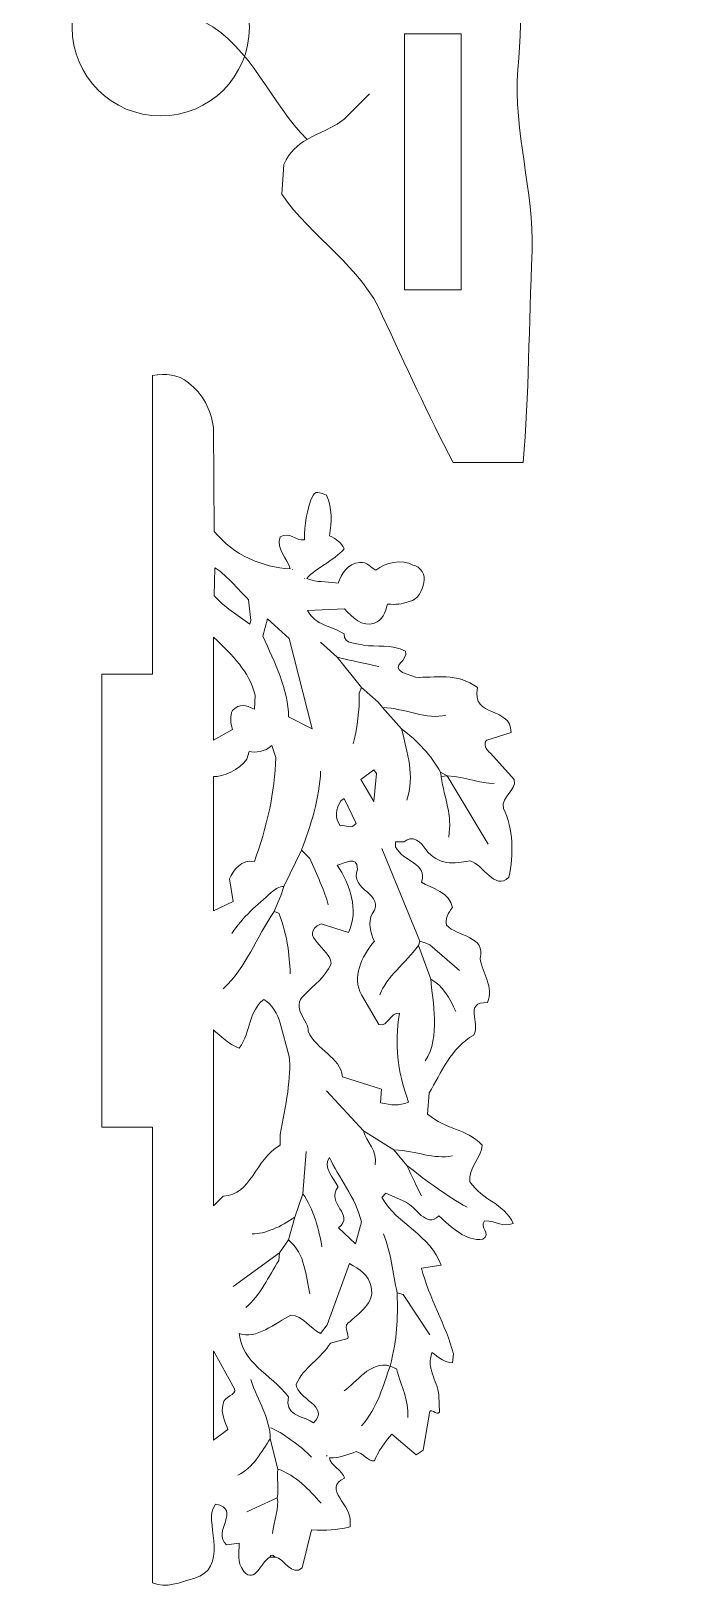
# Model space of a CAD drawing. Header units: centimetres. Extents: x -50 to 38, y -16.5 to 53.8.
# Drawn here: x 29.26 to 36.52, y -16.45 to 0.93 of the extents above; entities that cross this region are included whole.
import ezdxf
from ezdxf.lldxf.tags import DXFTag

# ---------------------------------------------------------------- set-up
doc = ezdxf.new("R2010")
doc.units = ezdxf.units.CM
doc.header["$MEASUREMENT"] = 0
doc.layers.add('layer 1', color=7, linetype='Continuous')
tags = doc.linetypes.add('New Line16', pattern=[0.2, 0.1, -0.1]).pattern_tags.tags
tags[6:7] = [DXFTag(74, 4), DXFTag(75, 0), DXFTag(340, '0'), DXFTag(46, 1.0), DXFTag(50, 0.0), DXFTag(44, 0.0), DXFTag(45, 0.0)]
tags[4:5] = [DXFTag(74, 4), DXFTag(75, 0), DXFTag(340, '0'), DXFTag(46, 1.0), DXFTag(50, 0.0), DXFTag(44, 0.0), DXFTag(45, 0.0)]
tags = doc.linetypes.add('New Line17', pattern=[0.2, 0.1, -0.1]).pattern_tags.tags
tags[6:7] = [DXFTag(74, 4), DXFTag(75, 0), DXFTag(340, '0'), DXFTag(46, 1.0), DXFTag(50, 0.0), DXFTag(44, 0.0), DXFTag(45, 0.0)]
tags[4:5] = [DXFTag(74, 4), DXFTag(75, 0), DXFTag(340, '0'), DXFTag(46, 1.0), DXFTag(50, 0.0), DXFTag(44, 0.0), DXFTag(45, 0.0)]

msp = doc.modelspace()

# ---------------------------------------------------------------- linework, layer by layer
at = {"layer": 'layer 1', "color": 7, "lineweight": 18}
for points, knots in [([(32.33326, -0.27629), (32.22923, -0.33612), (32.13616, -0.41504), (32.07542, -0.55428), (32.07542, -0.55428), (32.07542, -0.55428), (32.05072, -0.88592), (32.05072, -0.88592), (32.05072, -0.88592), (32.3788, -1.36919), (32.9503, -1.7008), (33.17608, -2.24761), (33.17608, -2.24761), (33.42655, -2.7803), (33.68408, -3.35533), (33.96278, -3.88097), (33.96278, -3.88097), (33.96278, -3.88097), (34.74242, -3.88097), (34.74242, -3.88097), (34.74242, -3.88097), (34.81297, -3.11901), (34.80239, -2.36403), (34.84472, -1.52089), (34.84472, -1.52089), (34.86236, -0.85767), (34.63658, -0.19444), (34.68244, 0.50406), (34.68244, 0.50406), (34.74947, 1.17783), (34.71419, 1.80933), (34.6895, 2.51838), (34.6895, 2.51838), (34.58719, 3.62963), (35.05286, 4.88199), (34.9188, 6.01445), (34.9188, 6.01445), (34.9188, 6.01445), (34.9435, 7.32678), (34.9435, 7.32678), (34.9435, 7.32678), (34.9823, 7.38322), (34.96467, 7.49611), (35.06344, 7.52081), (35.06344, 7.52081), (35.15869, 7.55961), (35.26453, 7.43614), (35.27511, 7.35144), (35.27511, 7.35144), (35.33508, 7.0163), (35.17633, 6.78699), (35.35272, 6.36017), (35.35272, 6.36017), (35.40917, 6.28256), (35.50442, 6.18378), (35.60672, 6.26139), (35.60672, 6.26139), (35.91011, 6.66708), (35.75489, 7.31972), (35.8078, 7.64781), (35.8078, 7.64781), (35.8078, 7.64781), (35.90305, 7.95472), (35.90305, 7.95472), (35.90305, 7.95472), (35.97714, 7.99353), (36.04064, 7.8877), (36.03711, 7.84183), (36.03711, 7.84183), (36.0618, 7.70422), (36.04769, 7.61253), (36.13942, 7.47142), (36.13942, 7.47142), (36.20997, 7.43614), (36.31228, 7.48906), (36.32639, 7.57372), (36.32639, 7.57372), (36.52394, 8.23338), (36.35814, 8.73083), (36.35108, 9.36583), (36.35108, 9.36583), (36.35108, 9.36583), (32.86211, 9.36583), (32.86211, 9.36583), (32.86211, 9.36583), (32.84447, 9.02364), (32.97147, 8.70963), (32.58342, 8.36747), (32.58342, 8.36747), (32.27297, 7.90533), (31.7438, 7.75364), (31.33811, 7.41145), (31.33811, 7.41145), (31.05589, 7.23153), (30.90772, 6.90697), (30.70311, 6.66708), (30.70311, 6.66708), (30.70311, 6.66708), (30.15278, 6.27547), (30.15278, 6.27547), (30.15278, 6.27547), (29.85292, 5.99324), (29.75767, 5.6017), (29.39078, 5.3865), (29.39078, 5.3865), (29.43664, 5.27005), (29.25672, 5.13603), (29.41547, 5.0231), (29.41547, 5.0231), (29.41547, 5.0231), (29.87408, 4.6245), (29.87408, 4.6245), (29.87408, 4.6245), (30.19158, 4.35992), (30.57258, 4.14472), (30.87244, 3.8625), (30.87244, 3.8625), (31.01355, 3.78838), (31.11233, 3.65436), (31.17583, 3.51678), (31.17583, 3.51678), (30.97475, 3.27685), (30.6643, 3.28042), (30.4738, 3.02642), (30.4738, 3.02642), (30.4738, 3.02642), (30.00108, 2.43375), (30.00108, 2.43375), (30.00108, 2.43375), (29.9658, 2.1727), (30.31858, 2.11625), (30.42442, 1.91866), (30.42442, 1.91866), (30.69253, 1.60825), (30.80542, 1.25547), (31.18642, 1.03672), (31.18642, 1.03672), (31.71911, 0.75806), (31.92757, 0.11882), (32.33326, -0.27629)], [0, 0, 0, 0, 0.02777778, 0.02777778, 0.02777778, 0.02777778, 0.05555556, 0.05555556, 0.05555556, 0.05555556, 0.08333333, 0.08333333, 0.08333333, 0.08333333, 0.11111111, 0.11111111, 0.11111111, 0.11111111, 0.13888889, 0.13888889, 0.13888889, 0.13888889, 0.16666667, 0.16666667, 0.16666667, 0.16666667, 0.19444444, 0.19444444, 0.19444444, 0.19444444, 0.22222222, 0.22222222, 0.22222222, 0.22222222, 0.25, 0.25, 0.25, 0.25, 0.27777778, 0.27777778, 0.27777778, 0.27777778, 0.30555556, 0.30555556, 0.30555556, 0.30555556, 0.33333333, 0.33333333, 0.33333333, 0.33333333, 0.36111111, 0.36111111, 0.36111111, 0.36111111, 0.38888889, 0.38888889, 0.38888889, 0.38888889, 0.41666667, 0.41666667, 0.41666667, 0.41666667, 0.44444444, 0.44444444, 0.44444444, 0.44444444, 0.47222222, 0.47222222, 0.47222222, 0.47222222, 0.5, 0.5, 0.5, 0.5, 0.52777778, 0.52777778, 0.52777778, 0.52777778, 0.55555556, 0.55555556, 0.55555556, 0.55555556, 0.58333333, 0.58333333, 0.58333333, 0.58333333, 0.61111111, 0.61111111, 0.61111111, 0.61111111, 0.63888889, 0.63888889, 0.63888889, 0.63888889, 0.66666667, 0.66666667, 0.66666667, 0.66666667, 0.69444444, 0.69444444, 0.69444444, 0.69444444, 0.72222222, 0.72222222, 0.72222222, 0.72222222, 0.75, 0.75, 0.75, 0.75, 0.77777778, 0.77777778, 0.77777778, 0.77777778, 0.80555556, 0.80555556, 0.80555556, 0.80555556, 0.83333333, 0.83333333, 0.83333333, 0.83333333, 0.86111111, 0.86111111, 0.86111111, 0.86111111, 0.88888889, 0.88888889, 0.88888889, 0.88888889, 0.91666667, 0.91666667, 0.91666667, 0.91666667, 0.94444444, 0.94444444, 0.94444444, 0.94444444, 1, 1, 1, 1]), ([(34.52353, -7.74233), (34.63289, -7.97164), (34.63994, -8.25386), (34.5835, -8.51139), (34.5835, -8.51139), (34.42475, -8.66308), (34.30128, -8.37028), (34.14958, -8.32794), (34.14958, -8.32794), (33.97319, -8.35969), (33.79681, -8.38439), (33.65922, -8.20094), (33.65922, -8.20094), (33.60631, -8.11981), (33.50753, -8.02808), (33.41581, -8.11628), (33.41581, -8.11628), (33.41581, -8.11628), (33.32056, -8.11628), (33.32056, -8.11628), (33.32056, -8.11628), (33.32056, -8.11628), (33.32056, -8.17272), (33.32056, -8.17272), (33.32056, -8.17272), (33.40169, -8.33853), (33.68039, -8.34911), (33.60983, -8.56431), (33.60983, -8.56431), (33.72272, -8.63486), (33.93086, -8.68072), (33.95556, -8.85006), (33.95556, -8.85006), (33.90264, -8.9065), (33.87089, -8.98411), (33.88853, -9.04408), (33.88853, -9.04408), (34.00847, -9.17814), (34.33656, -9.16403), (34.26247, -9.41803), (34.26247, -9.41803), (34.29069, -9.58383), (34.41769, -9.73553), (34.34714, -9.90839), (34.34714, -9.90839), (34.07197, -9.90486), (34.27306, -10.13417), (34.19192, -10.27175), (34.19192, -10.27175), (33.93439, -10.41639), (33.83208, -10.69156), (33.6945, -10.91733), (33.6945, -10.91733), (33.6945, -10.91733), (33.67686, -11.15369), (33.67686, -11.15369), (33.67686, -11.15369), (33.885, -11.33361), (34.10019, -11.30892), (34.28717, -11.49942), (34.28717, -11.49942), (34.28011, -11.64053), (34.13194, -11.74636), (34.14958, -11.90864), (34.14958, -11.90864), (34.29422, -12.12383), (34.53058, -12.14853), (34.63289, -12.37431), (34.63289, -12.37431), (34.50589, -12.42017), (34.4565, -12.34608), (34.31186, -12.34608), (34.31186, -12.34608), (34.25542, -12.42017), (34.38947, -12.48367), (34.29422, -12.55069), (34.29422, -12.55069), (34.10372, -12.57892), (33.94144, -12.41311), (33.80386, -12.28964), (33.80386, -12.28964), (33.65569, -12.43075), (33.55339, -12.18733), (33.42992, -12.13442), (33.42992, -12.13442), (33.42992, -12.13442), (33.21119, -12.03564), (33.21119, -12.03564), (33.21119, -12.03564), (33.21119, -12.03564), (33.16886, -12.08503), (33.16886, -12.08503), (33.16886, -12.08503), (33.33819, -12.38842), (33.71567, -12.50483), (33.82856, -12.83997), (33.82856, -12.83997), (33.82856, -12.83997), (33.60983, -12.87172), (33.60983, -12.87172), (33.60983, -12.87172), (33.69097, -13.20686), (33.885, -13.51378), (33.96614, -13.82775), (33.96614, -13.82775), (33.96614, -13.82775), (33.95556, -13.93006), (33.95556, -13.93006), (33.95556, -13.93006), (33.87442, -13.92653), (33.79681, -13.87008), (33.72625, -13.81364), (33.72625, -13.81364), (33.65922, -14.00414), (33.78269, -14.1135), (33.80386, -14.29342), (33.80386, -14.29342), (33.80386, -14.29342), (33.81092, -14.48039), (33.81092, -14.48039), (33.81092, -14.48039), (33.77564, -14.53683), (33.70156, -14.39219), (33.6945, -14.51567), (33.6945, -14.51567), (33.6945, -14.51567), (33.62747, -14.90372), (33.62747, -14.90372), (33.62747, -14.90372), (33.62747, -14.90372), (33.54986, -14.95664), (33.54986, -14.95664), (33.54986, -14.95664), (33.54986, -14.95664), (33.27822, -14.72733), (33.27822, -14.72733), (33.27822, -14.72733), (33.20061, -14.812), (33.123, -14.92489), (33.08419, -15.02367), (33.08419, -15.02367), (33.00658, -15.03425), (32.95719, -14.93194), (32.87958, -14.92136), (32.87958, -14.92136), (32.79139, -14.94958), (32.69614, -14.99544), (32.58325, -14.98839), (32.58325, -14.98839), (32.59383, -15.07658), (32.72789, -15.1295), (32.75258, -15.21769), (32.75258, -15.21769), (32.49506, -15.32353), (32.84431, -15.53872), (32.81256, -15.701), (32.81256, -15.701), (32.81256, -15.701), (32.81256, -15.76097), (32.81256, -15.76097), (32.81256, -15.76097), (32.63617, -15.79978), (32.56914, -15.80331), (32.38217, -15.79272), (32.38217, -15.79272), (32.38217, -15.79272), (32.27986, -16.21606), (32.27986, -16.21606), (32.27986, -16.21606), (32.15992, -16.32542), (32.08231, -16.10669), (31.97647, -16.09964), (31.97647, -16.09964), (31.97647, -16.09964), (31.9165, -16.09964), (31.9165, -16.09964), (31.9165, -16.09964), (31.81772, -16.15256), (31.75775, -16.3995), (31.62722, -16.25839), (31.62722, -16.25839), (31.54256, -16.13844), (31.57783, -16.06436), (31.57783, -15.94442), (31.57783, -15.94442), (31.57783, -15.94442), (31.43319, -15.96206), (31.43319, -15.96206), (31.43319, -15.96206), (31.26739, -15.81036), (31.60958, -15.56694), (31.31325, -15.50697), (31.31325, -15.50697), (31.31325, -15.50697), (31.2815, -15.56342), (31.2815, -15.56342), (31.2815, -15.56342), (31.21094, -15.73981), (31.46142, -16.22664), (31.06983, -16.336), (31.06983, -16.336), (30.92167, -16.37833), (30.76292, -16.45242), (30.61122, -16.38539), (30.61122, -16.38539), (30.61122, -16.38539), (30.61122, -11.29833), (30.61122, -11.29833), (30.61122, -11.29833), (30.61122, -11.29833), (30.04325, -11.29833), (30.04325, -11.29833), (30.04325, -11.29833), (30.04325, -11.29833), (30.04325, -6.24303), (30.04325, -6.24303), (30.04325, -6.24303), (30.04325, -6.24303), (30.61122, -6.24303), (30.61122, -6.24303), (30.61122, -6.24303), (30.61122, -6.24303), (30.61122, -2.90928), (30.61122, -2.90928), (30.61122, -2.90928), (30.75233, -2.88811), (30.89697, -2.89164), (31.00986, -2.99394), (31.00986, -2.99394), (31.17214, -3.11389), (31.26386, -3.29028), (31.28856, -3.49136), (31.28856, -3.49136), (31.28856, -3.49136), (31.29914, -4.652), (31.29914, -4.652), (31.29914, -4.652), (31.51786, -4.92011), (31.83183, -5.05064), (32.14581, -5.06828), (32.14581, -5.06828), (32.11053, -4.94833), (31.98706, -4.85308), (32.03292, -4.71197), (32.03292, -4.71197), (32.13522, -4.64847), (32.20225, -4.75783), (32.30456, -4.74372), (32.30456, -4.74372), (32.30808, -4.57792), (32.32219, -4.41564), (32.39981, -4.24631), (32.39981, -4.24631), (32.44214, -4.18281), (32.49858, -4.23572), (32.5515, -4.24631), (32.5515, -4.24631), (32.61147, -4.40153), (32.61147, -4.53558), (32.58325, -4.70139), (32.58325, -4.70139), (32.65381, -4.72961), (32.72083, -4.779), (32.74553, -4.84603), (32.74553, -4.84603), (32.63264, -4.98008), (32.43508, -5.05417), (32.32925, -5.17764), (32.32925, -5.17764), (32.46331, -5.22703), (32.51622, -5.20233), (32.6785, -5.22703), (32.6785, -5.22703), (32.71731, -5.13178), (32.78081, -5.00478), (32.92192, -4.99772), (32.92192, -4.99772), (33.00306, -4.98361), (33.04539, -5.06122), (33.10183, -5.08239), (33.10183, -5.08239), (33.20414, -5.00125), (33.39464, -4.95539), (33.51458, -5.02594), (33.51458, -5.02594), (33.59572, -5.03653), (33.66275, -5.14589), (33.63453, -5.21997), (33.63453, -5.21997), (33.62042, -5.30464), (33.57456, -5.41753), (33.47225, -5.43164), (33.47225, -5.43164), (33.38053, -5.46692), (33.33467, -5.46692), (33.22883, -5.46339), (33.22883, -5.46339), (33.20767, -5.55511), (33.17592, -5.64683), (33.08419, -5.67506), (33.08419, -5.67506), (32.95014, -5.72444), (32.83372, -5.6045), (32.75258, -5.51631), (32.75258, -5.51631), (32.75258, -5.51631), (32.33983, -5.53394), (32.33983, -5.53394), (32.33983, -5.53394), (32.4245, -5.70328), (32.60442, -5.69975), (32.74553, -5.795), (32.74553, -5.795), (32.73847, -5.922), (32.90781, -5.89378), (32.96425, -5.922), (32.96425, -5.922), (33.10889, -5.94317), (33.27117, -5.90436), (33.42992, -5.98903), (33.42992, -5.98903), (33.46872, -6.09486), (33.25706, -6.14778), (33.39817, -6.22539), (33.39817, -6.22539), (33.39817, -6.22539), (33.54281, -6.27831), (33.54281, -6.27831), (33.54281, -6.27831), (33.75094, -6.28889), (34.012, -6.22186), (34.23425, -6.39472), (34.23425, -6.39472), (34.16369, -6.74397), (34.60819, -6.59228), (34.60819, -6.89567), (34.60819, -6.89567), (34.60819, -6.89567), (34.33656, -6.98033), (34.33656, -6.98033), (34.33656, -6.98033), (34.29422, -7.01914), (34.3295, -7.08969), (34.37889, -7.12497), (34.37889, -7.12497), (34.37889, -7.12497), (34.64347, -7.42131), (34.64347, -7.42131), (34.64347, -7.42131), (34.67169, -7.55183), (34.49531, -7.59769), (34.52353, -7.74233)], [0, 0, 0, 0, 0.01123596, 0.01123596, 0.01123596, 0.01123596, 0.02247191, 0.02247191, 0.02247191, 0.02247191, 0.03370787, 0.03370787, 0.03370787, 0.03370787, 0.04494382, 0.04494382, 0.04494382, 0.04494382, 0.05617978, 0.05617978, 0.05617978, 0.05617978, 0.06741573, 0.06741573, 0.06741573, 0.06741573, 0.07865169, 0.07865169, 0.07865169, 0.07865169, 0.08988764, 0.08988764, 0.08988764, 0.08988764, 0.1011236, 0.1011236, 0.1011236, 0.1011236, 0.11235955, 0.11235955, 0.11235955, 0.11235955, 0.12359551, 0.12359551, 0.12359551, 0.12359551, 0.13483146, 0.13483146, 0.13483146, 0.13483146, 0.14606742, 0.14606742, 0.14606742, 0.14606742, 0.15730337, 0.15730337, 0.15730337, 0.15730337, 0.16853933, 0.16853933, 0.16853933, 0.16853933, 0.17977528, 0.17977528, 0.17977528, 0.17977528, 0.19101124, 0.19101124, 0.19101124, 0.19101124, 0.20224719, 0.20224719, 0.20224719, 0.20224719, 0.21348315, 0.21348315, 0.21348315, 0.21348315, 0.2247191, 0.2247191, 0.2247191, 0.2247191, 0.23595506, 0.23595506, 0.23595506, 0.23595506, 0.24719101, 0.24719101, 0.24719101, 0.24719101, 0.25842697, 0.25842697, 0.25842697, 0.25842697, 0.26966292, 0.26966292, 0.26966292, 0.26966292, 0.28089888, 0.28089888, 0.28089888, 0.28089888, 0.29213483, 0.29213483, 0.29213483, 0.29213483, 0.30337079, 0.30337079, 0.30337079, 0.30337079, 0.31460674, 0.31460674, 0.31460674, 0.31460674, 0.3258427, 0.3258427, 0.3258427, 0.3258427, 0.33707865, 0.33707865, 0.33707865, 0.33707865, 0.34831461, 0.34831461, 0.34831461, 0.34831461, 0.35955056, 0.35955056, 0.35955056, 0.35955056, 0.37078652, 0.37078652, 0.37078652, 0.37078652, 0.38202247, 0.38202247, 0.38202247, 0.38202247, 0.39325843, 0.39325843, 0.39325843, 0.39325843, 0.40449438, 0.40449438, 0.40449438, 0.40449438, 0.41573034, 0.41573034, 0.41573034, 0.41573034, 0.42696629, 0.42696629, 0.42696629, 0.42696629, 0.43820225, 0.43820225, 0.43820225, 0.43820225, 0.4494382, 0.4494382, 0.4494382, 0.4494382, 0.46067416, 0.46067416, 0.46067416, 0.46067416, 0.47191011, 0.47191011, 0.47191011, 0.47191011, 0.48314607, 0.48314607, 0.48314607, 0.48314607, 0.49438202, 0.49438202, 0.49438202, 0.49438202, 0.50561798, 0.50561798, 0.50561798, 0.50561798, 0.51685393, 0.51685393, 0.51685393, 0.51685393, 0.52808989, 0.52808989, 0.52808989, 0.52808989, 0.53932584, 0.53932584, 0.53932584, 0.53932584, 0.5505618, 0.5505618, 0.5505618, 0.5505618, 0.56179775, 0.56179775, 0.56179775, 0.56179775, 0.57303371, 0.57303371, 0.57303371, 0.57303371, 0.58426966, 0.58426966, 0.58426966, 0.58426966, 0.59550562, 0.59550562, 0.59550562, 0.59550562, 0.60674157, 0.60674157, 0.60674157, 0.60674157, 0.61797753, 0.61797753, 0.61797753, 0.61797753, 0.62921348, 0.62921348, 0.62921348, 0.62921348, 0.64044944, 0.64044944, 0.64044944, 0.64044944, 0.65168539, 0.65168539, 0.65168539, 0.65168539, 0.66292135, 0.66292135, 0.66292135, 0.66292135, 0.6741573, 0.6741573, 0.6741573, 0.6741573, 0.68539326, 0.68539326, 0.68539326, 0.68539326, 0.69662921, 0.69662921, 0.69662921, 0.69662921, 0.70786517, 0.70786517, 0.70786517, 0.70786517, 0.71910112, 0.71910112, 0.71910112, 0.71910112, 0.73033708, 0.73033708, 0.73033708, 0.73033708, 0.74157303, 0.74157303, 0.74157303, 0.74157303, 0.75280899, 0.75280899, 0.75280899, 0.75280899, 0.76404494, 0.76404494, 0.76404494, 0.76404494, 0.7752809, 0.7752809, 0.7752809, 0.7752809, 0.78651685, 0.78651685, 0.78651685, 0.78651685, 0.79775281, 0.79775281, 0.79775281, 0.79775281, 0.80898876, 0.80898876, 0.80898876, 0.80898876, 0.82022472, 0.82022472, 0.82022472, 0.82022472, 0.83146067, 0.83146067, 0.83146067, 0.83146067, 0.84269663, 0.84269663, 0.84269663, 0.84269663, 0.85393258, 0.85393258, 0.85393258, 0.85393258, 0.86516854, 0.86516854, 0.86516854, 0.86516854, 0.87640449, 0.87640449, 0.87640449, 0.87640449, 0.88764045, 0.88764045, 0.88764045, 0.88764045, 0.8988764, 0.8988764, 0.8988764, 0.8988764, 0.91011236, 0.91011236, 0.91011236, 0.91011236, 0.92134831, 0.92134831, 0.92134831, 0.92134831, 0.93258427, 0.93258427, 0.93258427, 0.93258427, 0.94382022, 0.94382022, 0.94382022, 0.94382022, 0.95505618, 0.95505618, 0.95505618, 0.95505618, 0.96629213, 0.96629213, 0.96629213, 0.96629213, 0.97752809, 0.97752809, 0.97752809, 0.97752809, 1, 1, 1, 1]), ([(31.69425, -5.68564), (31.56019, -5.59039), (31.4085, -5.49161), (31.29914, -5.37167), (31.29914, -5.37167), (31.29914, -5.37167), (31.30619, -5.05769), (31.30619, -5.05769), (31.30619, -5.05769), (31.39792, -5.10708), (31.58136, -5.30817), (31.68014, -5.414), (31.68014, -5.414), (31.68014, -5.414), (31.70483, -5.64331), (31.70483, -5.64331), (31.70483, -5.64331), (31.70483, -5.64331), (31.69425, -5.68564), (31.69425, -5.68564)], [0, 0, 0, 0, 0.16666667, 0.16666667, 0.16666667, 0.16666667, 0.33333333, 0.33333333, 0.33333333, 0.33333333, 0.5, 0.5, 0.5, 0.5, 0.66666667, 0.66666667, 0.66666667, 0.66666667, 1, 1, 1, 1]), ([(32.12817, -6.71928), (32.12464, -6.42294), (31.97648, -6.1125), (31.83889, -5.81969), (31.83889, -5.81969), (31.83889, -5.81969), (31.89181, -5.62567), (31.89181, -5.62567), (31.89181, -5.62567), (31.89181, -5.62567), (32.13523, -5.84439), (32.13523, -5.84439), (32.13523, -5.84439), (32.13523, -5.84439), (32.38923, -6.85333), (32.38923, -6.85333), (32.38923, -6.85333), (32.38923, -6.85333), (32.12817, -6.71928), (32.12817, -6.71928)], [0, 0, 0, 0, 0.16666667, 0.16666667, 0.16666667, 0.16666667, 0.33333333, 0.33333333, 0.33333333, 0.33333333, 0.5, 0.5, 0.5, 0.5, 0.66666667, 0.66666667, 0.66666667, 0.66666667, 1, 1, 1, 1]), ([(31.74717, -6.63461), (31.64486, -6.58875), (31.59194, -6.56758), (31.50022, -6.64872), (31.50022, -6.64872), (31.472, -6.71222), (31.47906, -6.78983), (31.50022, -6.86039), (31.50022, -6.86039), (31.50022, -6.86039), (31.28856, -6.98033), (31.28856, -6.98033), (31.28856, -6.98033), (31.28856, -6.98033), (31.28856, -5.83027), (31.28856, -5.83027), (31.28856, -5.83027), (31.50728, -6.03489), (31.68719, -6.2148), (31.75422, -6.47939), (31.75422, -6.47939), (31.75422, -6.47939), (31.74717, -6.63461), (31.74717, -6.63461)], [0, 0, 0, 0, 0.14285714, 0.14285714, 0.14285714, 0.14285714, 0.28571429, 0.28571429, 0.28571429, 0.28571429, 0.42857143, 0.42857143, 0.42857143, 0.42857143, 0.57142857, 0.57142857, 0.57142857, 0.57142857, 0.71428571, 0.71428571, 0.71428571, 0.71428571, 1, 1, 1, 1]), ([(31.94119, -7.0403), (31.94119, -7.0403), (31.98353, -7.17436), (31.98353, -7.17436), (31.98353, -7.17436), (31.98, -7.55183), (31.87769, -7.96811), (31.74717, -8.335), (31.74717, -8.335), (31.60606, -8.30677), (31.50728, -8.43377), (31.46847, -8.52902), (31.46847, -8.52902), (31.46847, -8.52902), (31.51081, -8.78302), (31.51081, -8.78302), (31.51081, -8.78302), (31.51081, -8.78302), (31.28856, -8.88533), (31.28856, -8.88533), (31.28856, -8.88533), (31.28856, -8.88533), (31.28856, -7.38602), (31.28856, -7.38602), (31.28856, -7.38602), (31.38733, -7.39308), (31.58489, -7.31194), (31.6625, -7.192), (31.6625, -7.192), (31.6625, -7.192), (31.68719, -7.10733), (31.68719, -7.10733), (31.68719, -7.10733), (31.74717, -7.12497), (31.87064, -7.11086), (31.94119, -7.0403), (31.94119, -7.0403), (31.94119, -7.0403), (31.94119, -7.0403), (31.94119, -7.0403)], [0, 0, 0, 0, 0.09090909, 0.09090909, 0.09090909, 0.09090909, 0.18181818, 0.18181818, 0.18181818, 0.18181818, 0.27272727, 0.27272727, 0.27272727, 0.27272727, 0.36363636, 0.36363636, 0.36363636, 0.36363636, 0.45454545, 0.45454545, 0.45454545, 0.45454545, 0.54545455, 0.54545455, 0.54545455, 0.54545455, 0.63636364, 0.63636364, 0.63636364, 0.63636364, 0.72727273, 0.72727273, 0.72727273, 0.72727273, 0.81818182, 0.81818182, 0.81818182, 0.81818182, 1, 1, 1, 1]), ([(32.9325, -7.42131), (32.9325, -7.42131), (33.07714, -7.31194), (33.07714, -7.31194), (33.07714, -7.31194), (33.07714, -7.31194), (33.10889, -7.35428), (33.10889, -7.35428), (33.10889, -7.35428), (33.10889, -7.35428), (33.07714, -7.66472), (33.07714, -7.66472), (33.07714, -7.66472), (33.07714, -7.66472), (32.9325, -7.42131), (32.9325, -7.42131)], [0, 0, 0, 0, 0.2, 0.2, 0.2, 0.2, 0.4, 0.4, 0.4, 0.4, 0.6, 0.6, 0.6, 0.6, 1, 1, 1, 1]), ([(32.7032, -7.93636), (32.6397, -7.85522), (32.65381, -7.74233), (32.71025, -7.65767), (32.71025, -7.65767), (32.71025, -7.65767), (32.74553, -7.63297), (32.74553, -7.63297), (32.74553, -7.63297), (32.74553, -7.63297), (32.87959, -7.91167), (32.87959, -7.91167), (32.87959, -7.91167), (32.81609, -7.98575), (32.77023, -7.91872), (32.7032, -7.93636)], [0, 0, 0, 0, 0.2, 0.2, 0.2, 0.2, 0.4, 0.4, 0.4, 0.4, 0.6, 0.6, 0.6, 0.6, 1, 1, 1, 1]), ([(33.15123, -11.02669), (33.15123, -11.02669), (33.16181, -10.875), (33.16181, -10.875), (33.16181, -10.875), (33.16181, -10.875), (32.72789, -10.73741), (32.72789, -10.73741), (32.72789, -10.73741), (32.70673, -10.51164), (32.43509, -10.44461), (32.34689, -10.22941), (32.34689, -10.22941), (32.35748, -10.11652), (32.14228, -9.9613), (32.30456, -9.82372), (32.30456, -9.82372), (32.41392, -9.70377), (32.53034, -9.63675), (32.60089, -9.478), (32.60089, -9.478), (32.60442, -9.30514), (32.21637, -9.1605), (32.49153, -9.02997), (32.49153, -9.02997), (32.49153, -9.02997), (32.79492, -9.12875), (32.79492, -9.12875), (32.79492, -9.12875), (32.91487, -8.87475), (32.81256, -8.58547), (32.66792, -8.37733), (32.66792, -8.37733), (32.742, -8.36322), (32.8937, -8.25386), (32.89723, -8.41966), (32.89723, -8.41966), (32.79139, -8.65602), (33.22884, -8.69836), (33.0595, -8.91708), (33.0595, -8.91708), (33.01012, -9.01233), (33.03834, -9.1358), (33.0842, -9.224), (33.0842, -9.224), (32.93603, -9.40391), (32.83373, -9.62616), (32.93956, -9.82372), (32.93956, -9.82372), (32.93956, -9.82372), (33.13359, -10.15533), (33.13359, -10.15533), (33.13359, -10.15533), (33.23942, -10.18708), (33.25706, -10.01422), (33.36289, -10.02833), (33.36289, -10.02833), (33.30998, -10.39875), (33.33467, -10.64216), (33.4652, -11.01964), (33.4652, -11.01964), (33.34878, -11.0655), (33.28175, -11.05491), (33.15123, -11.02669)], [0, 0, 0, 0, 0.05882353, 0.05882353, 0.05882353, 0.05882353, 0.11764706, 0.11764706, 0.11764706, 0.11764706, 0.17647059, 0.17647059, 0.17647059, 0.17647059, 0.23529412, 0.23529412, 0.23529412, 0.23529412, 0.29411765, 0.29411765, 0.29411765, 0.29411765, 0.35294118, 0.35294118, 0.35294118, 0.35294118, 0.41176471, 0.41176471, 0.41176471, 0.41176471, 0.47058824, 0.47058824, 0.47058824, 0.47058824, 0.52941176, 0.52941176, 0.52941176, 0.52941176, 0.58823529, 0.58823529, 0.58823529, 0.58823529, 0.64705882, 0.64705882, 0.64705882, 0.64705882, 0.70588235, 0.70588235, 0.70588235, 0.70588235, 0.76470588, 0.76470588, 0.76470588, 0.76470588, 0.82352941, 0.82352941, 0.82352941, 0.82352941, 0.88235294, 0.88235294, 0.88235294, 0.88235294, 1, 1, 1, 1]), ([(31.28856, -12.17637), (31.28856, -12.17637), (31.28856, -10.21532), (31.28856, -10.21532), (31.28856, -10.21532), (31.35911, -10.27176), (31.46847, -10.38465), (31.57783, -10.4164), (31.57783, -10.4164), (31.71189, -10.2259), (31.67661, -10.01071), (31.84947, -9.87665), (31.84947, -9.87665), (31.94472, -9.91898), (32.00469, -10.04598), (32.03292, -10.13771), (32.03292, -10.13771), (32.03292, -10.13771), (32.13522, -10.51165), (32.13522, -10.51165), (32.13522, -10.51165), (32.15992, -10.72684), (32.09642, -11.06904), (32.03292, -11.38301), (32.03292, -11.38301), (32.03292, -11.38301), (32.03292, -11.49943), (32.03292, -11.49943), (32.03292, -11.49943), (31.74717, -11.66876), (31.71711, -12.0529), (31.39608, -12.07054), (31.39608, -12.07054), (31.39608, -12.07054), (31.28856, -12.17637), (31.28856, -12.17637)], [0, 0, 0, 0, 0.1, 0.1, 0.1, 0.1, 0.2, 0.2, 0.2, 0.2, 0.3, 0.3, 0.3, 0.3, 0.4, 0.4, 0.4, 0.4, 0.5, 0.5, 0.5, 0.5, 0.6, 0.6, 0.6, 0.6, 0.7, 0.7, 0.7, 0.7, 0.8, 0.8, 0.8, 0.8, 1, 1, 1, 1]), ([(32.68556, -12.42369), (32.87606, -12.27553), (32.53739, -12.15558), (32.6785, -11.96508), (32.6785, -11.96508), (32.63264, -11.86983), (32.49859, -11.74283), (32.58325, -11.637), (32.58325, -11.637), (32.67498, -11.84867), (32.88312, -12.09208), (32.93956, -12.35667), (32.93956, -12.35667), (32.93956, -12.35667), (32.87253, -12.60008), (32.87253, -12.60008), (32.87253, -12.60008), (32.87253, -12.60008), (32.68556, -12.42369), (32.68556, -12.42369)], [0, 0, 0, 0, 0.16666667, 0.16666667, 0.16666667, 0.16666667, 0.33333333, 0.33333333, 0.33333333, 0.33333333, 0.5, 0.5, 0.5, 0.5, 0.66666667, 0.66666667, 0.66666667, 0.66666667, 1, 1, 1, 1]), ([(31.57783, -13.60197), (31.76128, -13.67605), (31.98353, -13.48555), (32.15286, -13.39736), (32.15286, -13.39736), (32.29044, -13.40441), (32.361, -13.54552), (32.48447, -13.60197), (32.48447, -13.60197), (32.48447, -13.60197), (32.55856, -13.50672), (32.55856, -13.50672), (32.55856, -13.50672), (32.55856, -13.50672), (32.8055, -12.82233), (32.8055, -12.82233), (32.8055, -12.82233), (32.92192, -12.88583), (33.02069, -12.9458), (33.04892, -13.08339), (33.04892, -13.08339), (33.08772, -13.2633), (32.91839, -13.37266), (32.78786, -13.48908), (32.78786, -13.48908), (32.73847, -13.54552), (32.80903, -13.61255), (32.78786, -13.65841), (32.78786, -13.65841), (32.78786, -13.65841), (32.59383, -13.71133), (32.59383, -13.71133), (32.59383, -13.71133), (32.49506, -13.87714), (32.29044, -13.9865), (32.21283, -14.16641), (32.21283, -14.16641), (32.21283, -14.33927), (32.60089, -14.40983), (32.40686, -14.60033), (32.40686, -14.60033), (32.31161, -14.52625), (32.13522, -14.53683), (32.11758, -14.37808), (32.11758, -14.37808), (32.11758, -14.37808), (32.12817, -14.31105), (32.12817, -14.31105), (32.12817, -14.31105), (31.92003, -14.04647), (31.60606, -13.93358), (31.57783, -13.60197), (31.57783, -13.60197), (31.57783, -13.60197), (31.57783, -13.60197), (31.57783, -13.60197)], [0, 0, 0, 0, 0.06666667, 0.06666667, 0.06666667, 0.06666667, 0.13333333, 0.13333333, 0.13333333, 0.13333333, 0.2, 0.2, 0.2, 0.2, 0.26666667, 0.26666667, 0.26666667, 0.26666667, 0.33333333, 0.33333333, 0.33333333, 0.33333333, 0.4, 0.4, 0.4, 0.4, 0.46666667, 0.46666667, 0.46666667, 0.46666667, 0.53333333, 0.53333333, 0.53333333, 0.53333333, 0.6, 0.6, 0.6, 0.6, 0.66666667, 0.66666667, 0.66666667, 0.66666667, 0.73333333, 0.73333333, 0.73333333, 0.73333333, 0.8, 0.8, 0.8, 0.8, 0.86666667, 0.86666667, 0.86666667, 0.86666667, 1, 1, 1, 1]), ([(31.28856, -13.796), (31.28856, -13.796), (31.52492, -14.21933), (31.52492, -14.21933), (31.52492, -14.21933), (31.54961, -14.29694), (31.40497, -14.29694), (31.39792, -14.38866), (31.39792, -14.38866), (31.36617, -14.4945), (31.41908, -14.58622), (31.45083, -14.67441), (31.45083, -14.67441), (31.45083, -14.67441), (31.28856, -14.79436), (31.28856, -14.79436), (31.28856, -14.79436), (31.28856, -14.79436), (31.28856, -13.796), (31.28856, -13.796)], [0, 0, 0, 0, 0.16666667, 0.16666667, 0.16666667, 0.16666667, 0.33333333, 0.33333333, 0.33333333, 0.33333333, 0.5, 0.5, 0.5, 0.5, 0.66666667, 0.66666667, 0.66666667, 0.66666667, 1, 1, 1, 1])]:
    msp.add_open_spline(points, degree=3, knots=knots, dxfattribs=at)
at = {"layer": 'layer 1', "linetype": 'New Line17', "lineweight": 18}
msp.add_open_spline([(29.7141, 0.97347), (29.7141, 1.519), (30.15634, 1.96125), (30.70188, 1.96125), (30.70188, 1.96125), (31.24741, 1.96125), (31.68966, 1.519), (31.68966, 0.97347), (31.68966, 0.97347), (31.68966, 0.42793), (31.24741, -0.01431), (30.70188, -0.01431), (30.70188, -0.01431), (30.15634, -0.01431), (29.7141, 0.42793), (29.7141, 0.97347)], degree=3, knots=[0, 0, 0, 0, 0.2, 0.2, 0.2, 0.2, 0.4, 0.4, 0.4, 0.4, 0.6, 0.6, 0.6, 0.6, 1, 1, 1, 1], dxfattribs=at)
at = {"layer": 'layer 1', "linetype": 'New Line16', "lineweight": 18}
msp.add_open_spline([(33.41827, -1.95459), (33.41827, -1.95459), (33.41827, 0.90291), (33.41827, 0.90291), (33.41827, 0.90291), (33.41827, 0.90291), (34.05327, 0.90291), (34.05327, 0.90291), (34.05327, 0.90291), (34.05327, 0.90291), (34.05327, -1.95459), (34.05327, -1.95459), (34.05327, -1.95459), (34.05327, -1.95459), (33.41827, -1.95459), (33.41827, -1.95459)], degree=3, knots=[0, 0, 0, 0, 0.2, 0.2, 0.2, 0.2, 0.4, 0.4, 0.4, 0.4, 0.6, 0.6, 0.6, 0.6, 1, 1, 1, 1], dxfattribs=at)
at = {"layer": 'layer 1', "lineweight": 18}
for points, knots in [([(32.33326, -0.27574), (32.47695, -0.19308), (32.64148, -0.14736), (32.77039, -0.02865), (32.77039, -0.02865), (32.77039, -0.02865), (33.03021, 0.23265), (33.03021, 0.23265)], [0, 0, 0, 0, 0.33333333, 0.33333333, 0.33333333, 0.33333333, 1, 1, 1, 1]), ([(32.93956, -6.39472), (32.93956, -6.39472), (32.66792, -6.05606), (32.66792, -6.05606), (32.66792, -6.05606), (32.66792, -6.05606), (32.48448, -5.88672), (32.48448, -5.88672)], [0, 0, 0, 0, 0.33333333, 0.33333333, 0.33333333, 0.33333333, 1, 1, 1, 1]), ([(33.38758, -6.85333), (33.38758, -6.85333), (33.17592, -6.61697), (33.17592, -6.61697), (33.17592, -6.61697), (33.17592, -6.61697), (33.12653, -6.557), (33.12653, -6.557), (33.12653, -6.557), (33.12653, -6.557), (32.93956, -6.39472), (32.93956, -6.39472), (32.93956, -6.39472), (32.93956, -6.39472), (32.91486, -6.45469), (32.91486, -6.45469), (32.91486, -6.45469), (32.91839, -6.65578), (32.89722, -6.81806), (32.84783, -7.02267)], [0, 0, 0, 0, 0.16666667, 0.16666667, 0.16666667, 0.16666667, 0.33333333, 0.33333333, 0.33333333, 0.33333333, 0.5, 0.5, 0.5, 0.5, 0.66666667, 0.66666667, 0.66666667, 0.66666667, 1, 1, 1, 1]), ([(33.12653, -6.557), (33.12653, -6.557), (33.17592, -6.61697), (33.17592, -6.61697), (33.17592, -6.61697), (33.42992, -6.62403), (33.67334, -6.75808), (33.88148, -6.70164)], [0, 0, 0, 0, 0.33333333, 0.33333333, 0.33333333, 0.33333333, 1, 1, 1, 1]), ([(33.82856, -7.38603), (33.82856, -7.38603), (33.8215, -7.33664), (33.8215, -7.33664), (33.8215, -7.33664), (33.72272, -7.15672), (33.56397, -6.98739), (33.38758, -6.85333), (33.38758, -6.85333), (33.45108, -7.1285), (33.53575, -7.37544), (33.44756, -7.65061)], [0, 0, 0, 0, 0.25, 0.25, 0.25, 0.25, 0.5, 0.5, 0.5, 0.5, 1, 1, 1, 1]), ([(33.8215, -7.33664), (33.8215, -7.33664), (33.89559, -7.37897), (33.89559, -7.37897), (33.89559, -7.37897), (34.11431, -7.38603), (34.26248, -7.47069), (34.42123, -7.46364)], [0, 0, 0, 0, 0.33333333, 0.33333333, 0.33333333, 0.33333333, 1, 1, 1, 1]), ([(33.89558, -7.37897), (33.89558, -7.37897), (33.82855, -7.38603), (33.82855, -7.38603), (33.82855, -7.38603), (33.86736, -7.64003), (33.95555, -7.80936), (33.91322, -8.06336)], [0, 0, 0, 0, 0.33333333, 0.33333333, 0.33333333, 0.33333333, 1, 1, 1, 1]), ([(32.56914, -8.81831), (32.53387, -8.66308), (32.43862, -8.48317), (32.36453, -8.29972), (32.36453, -8.29972), (32.36453, -8.29972), (32.27281, -8.208), (32.27281, -8.208), (32.27281, -8.208), (32.27281, -8.208), (32.07525, -8.61369), (32.07525, -8.61369), (32.07525, -8.61369), (32.05056, -8.70894), (32.0047, -8.79361), (31.96589, -8.89239), (31.96589, -8.89239), (31.96589, -8.89239), (32.01881, -8.91003), (32.01881, -8.91003), (32.01881, -8.91003), (32.12112, -9.17461), (32.1317, -9.36158), (32.14581, -9.58736)], [0, 0, 0, 0, 0.14285714, 0.14285714, 0.14285714, 0.14285714, 0.28571429, 0.28571429, 0.28571429, 0.28571429, 0.42857143, 0.42857143, 0.42857143, 0.42857143, 0.57142857, 0.57142857, 0.57142857, 0.57142857, 0.71428571, 0.71428571, 0.71428571, 0.71428571, 1, 1, 1, 1]), ([(32.07525, -8.61369), (32.01881, -8.61017), (31.97648, -8.64544), (31.93414, -8.68072), (31.93414, -8.68072), (31.77892, -8.81478), (31.61312, -8.95942), (31.49317, -9.13933)], [0, 0, 0, 0, 0.33333333, 0.33333333, 0.33333333, 0.33333333, 1, 1, 1, 1]), ([(33.5922, -9.224), (33.5922, -9.224), (33.57456, -9.27339), (33.57456, -9.27339), (33.57456, -9.27339), (33.57456, -9.27339), (33.71214, -9.64733), (33.71214, -9.64733), (33.71214, -9.64733), (33.83914, -9.71436), (33.93439, -9.86606), (33.99084, -10.01069)], [0, 0, 0, 0, 0.25, 0.25, 0.25, 0.25, 0.5, 0.5, 0.5, 0.5, 1, 1, 1, 1]), ([(33.5922, -9.224), (33.63806, -9.23811), (33.66981, -9.24869), (33.70156, -9.26633), (33.70156, -9.26633), (33.70156, -9.26633), (34.03317, -9.55208), (34.03317, -9.55208)], [0, 0, 0, 0, 0.33333333, 0.33333333, 0.33333333, 0.33333333, 1, 1, 1, 1]), ([(33.44756, -11.72872), (33.44756, -11.72872), (33.30292, -11.55233), (33.30292, -11.55233), (33.30292, -11.55233), (33.30292, -11.55233), (32.96425, -11.34067), (32.96425, -11.34067), (32.96425, -11.34067), (32.98894, -11.46767), (33.12653, -11.56292), (33.09125, -11.72167)], [0, 0, 0, 0, 0.25, 0.25, 0.25, 0.25, 0.5, 0.5, 0.5, 0.5, 1, 1, 1, 1]), ([(32.28692, -12.04269), (32.28692, -12.04269), (32.1952, -12.30375), (32.1952, -12.30375), (32.1952, -12.30375), (32.1952, -12.30375), (32.12817, -12.55775), (32.12817, -12.55775), (32.12817, -12.55775), (32.31867, -12.72003), (32.31514, -12.95992), (32.36453, -13.161)], [0, 0, 0, 0, 0.25, 0.25, 0.25, 0.25, 0.5, 0.5, 0.5, 0.5, 1, 1, 1, 1]), ([(32.12817, -12.55775), (32.12817, -12.55775), (32.02587, -12.70239), (32.02587, -12.70239), (32.02587, -12.70239), (32.02587, -12.70239), (32.01881, -12.78706), (32.01881, -12.78706), (32.01881, -12.78706), (31.90592, -12.96697), (31.80714, -13.18217), (31.65192, -13.31269)], [0, 0, 0, 0, 0.25, 0.25, 0.25, 0.25, 0.5, 0.5, 0.5, 0.5, 1, 1, 1, 1]), ([(33.3382, -13.15042), (33.34525, -13.46086), (33.34173, -13.64078), (33.26059, -13.96533), (33.26059, -13.96533), (33.26059, -13.96533), (33.33114, -13.99708), (33.33114, -13.99708), (33.33114, -13.99708), (33.38406, -14.20522), (33.46873, -14.33575), (33.45814, -14.54036)], [0, 0, 0, 0, 0.25, 0.25, 0.25, 0.25, 0.5, 0.5, 0.5, 0.5, 1, 1, 1, 1]), ([(33.3382, -13.15042), (33.3382, -13.15042), (33.40523, -13.16806), (33.40523, -13.16806), (33.40523, -13.16806), (33.40523, -13.16806), (33.70156, -13.61608), (33.70156, -13.61608)], [0, 0, 0, 0, 0.33333333, 0.33333333, 0.33333333, 0.33333333, 1, 1, 1, 1]), ([(32.00822, -15.11539), (32.00822, -15.11539), (31.92355, -14.77672), (31.92355, -14.77672), (31.92355, -14.77672), (31.82477, -14.91431), (31.73658, -15.10833), (31.56019, -15.18242)], [0, 0, 0, 0, 0.33333333, 0.33333333, 0.33333333, 0.33333333, 1, 1, 1, 1]), ([(32.00822, -15.11539), (31.99058, -15.22122), (32.02233, -15.32353), (32.00116, -15.43642), (32.00116, -15.43642), (32.02233, -15.54225), (31.96589, -15.69394), (31.94825, -15.83506)], [0, 0, 0, 0, 0.33333333, 0.33333333, 0.33333333, 0.33333333, 1, 1, 1, 1])]:
    msp.add_open_spline(points, degree=3, knots=knots, dxfattribs=at)
for points in [[(32.1705, -5.07533), (32.1705, -5.07533), (32.1705, -5.07886), (32.1705, -5.07886)], [(32.30456, -5.17764), (32.30456, -5.17764), (32.30456, -5.18117), (32.30456, -5.18117)], [(32.66792, -6.05606), (32.83373, -6.09133), (32.98189, -6.12661), (33.13359, -6.15836)], [(32.2728, -8.208), (32.37158, -7.94342), (32.47389, -7.62239), (32.48447, -7.32606)], [(33.89558, -7.37897), (33.89558, -7.37897), (34.35419, -8.14097), (34.35419, -8.14097)], [(33.5922, -9.224), (33.5922, -9.224), (33.16887, -8.19036), (33.16887, -8.19036)], [(31.96589, -8.89239), (31.76481, -9.18872), (31.6625, -9.50622), (31.39792, -9.75669)], [(33.57456, -9.27339), (33.42992, -9.47094), (33.22178, -9.61911), (33.14417, -9.82372)], [(33.71214, -9.64733), (33.73331, -9.89075), (33.82503, -10.29644), (33.65217, -10.56103)], [(32.96425, -11.34067), (32.96425, -11.34067), (32.5515, -10.89264), (32.5515, -10.89264)], [(32.28692, -12.04269), (32.28692, -12.04269), (32.3222, -11.56997), (32.3222, -11.56997)], [(33.30292, -11.55233), (33.5675, -11.56644), (33.73684, -11.66169), (33.95556, -11.61936)], [(33.44756, -11.72872), (33.49694, -11.83808), (33.56397, -11.97919), (33.60983, -12.06739)], [(33.44756, -11.72872), (33.68039, -11.91217), (33.885, -12.06386), (34.11783, -12.19439)], [(32.28692, -12.04269), (32.40334, -12.20497), (32.47037, -12.45544), (32.49859, -12.63536)], [(32.19519, -12.30375), (32.05056, -12.40958), (31.85653, -12.49425), (31.72247, -12.49072)], [(33.3382, -13.15042), (33.28881, -12.91758), (33.27117, -12.70944), (33.1865, -12.49072)], [(32.02586, -12.70239), (32.02586, -12.70239), (31.5108, -13.07633), (31.5108, -13.07633)], [(33.26058, -13.96533), (33.0348, -13.90536), (32.88311, -14.15231), (32.74552, -14.24403)], [(33.26058, -13.96533), (33.18297, -14.16642), (33.123, -14.43806), (32.93955, -14.63208)], [(31.92356, -14.77672), (31.92356, -14.56506), (31.78597, -14.35339), (31.70483, -14.11703)], [(31.92526, -14.65464), (32.04521, -14.7005), (32.27282, -14.86493), (32.38218, -14.98134)], [(32.00822, -15.11539), (32.21283, -15.18594), (32.35394, -15.34822), (32.49152, -15.49639)], [(32.55856, -14.97075), (32.55856, -14.97075), (32.5515, -14.96369), (32.5515, -14.96369)], [(32.00117, -15.43641), (32.00117, -15.43641), (31.6625, -15.59164), (31.6625, -15.59164)], [(31.9165, -16.09964), (31.93767, -16.06789), (31.94473, -16.06789), (31.97648, -16.09964)]]:
    msp.add_open_spline(points, degree=3, dxfattribs=at)

doc.saveas('drawing.dxf')
